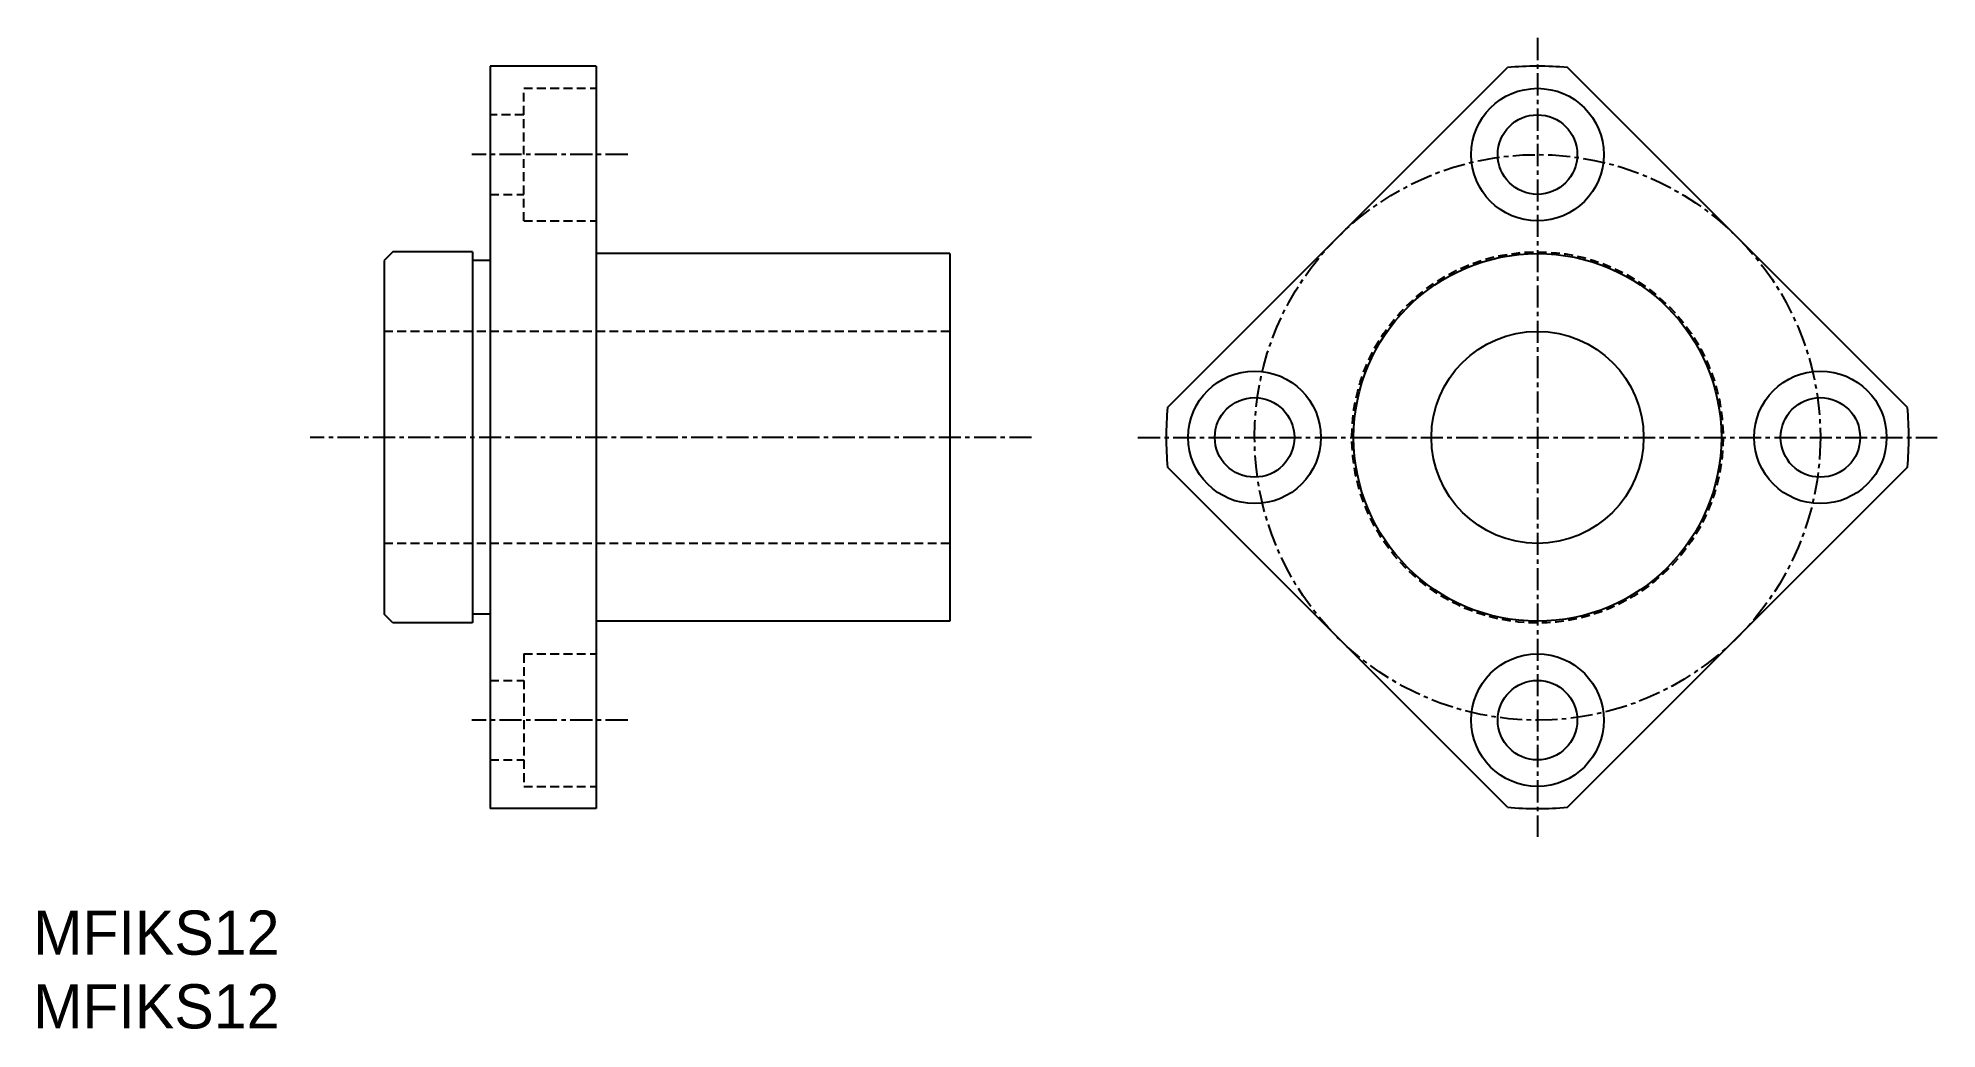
# Model space of a CAD drawing. Extents: x 10 to 118, y 10 to 66.
import ezdxf

# ---------------------------------------------------------------- set-up
doc = ezdxf.new("R2010")
doc.units = 0
doc.linetypes.add('CENTER', pattern=[2, 1.25, -0.25, 0.25, -0.25])
doc.linetypes.add('DASHED', pattern=[0.75, 0.5, -0.25])
doc.layers.get('0').update_dxf_attribs({"linetype": 'CONTINUOUS'})
doc.layers.add('CENTER', color=1, linetype='CENTER')

msp = doc.modelspace()

# ---------------------------------------------------------------- linework, layer by layer
at = {"color": 7, "linetype": 'CONTINUOUS'}
for p, q in [((35.85, 64.44), (35.85, 22.44)), ((41.85, 64.44), (35.85, 64.44)), ((41.85, 64.44), (41.85, 22.44)), ((74.16, 45.14), (93.39, 64.37)), ((116.02, 45.14), (96.79, 64.37)), ((30.35, 53.94), (29.85, 53.44)), ((34.85, 53.94), (30.35, 53.94)), ((34.85, 53.94), (34.85, 32.94)), ((61.85, 53.84), (41.85, 53.84)), ((61.85, 53.84), (61.85, 33.04)), ((29.85, 53.44), (29.85, 33.44)), ((35.85, 53.44), (34.85, 53.44)), ((93.39, 22.51), (74.16, 41.75)), ((96.79, 22.51), (116.02, 41.75)), ((30.35, 32.94), (29.85, 33.44)), ((35.85, 33.44), (34.85, 33.44)), ((34.85, 32.94), (30.35, 32.94)), ((61.85, 33.04), (41.85, 33.04)), ((41.85, 22.44), (35.85, 22.44))]:
    msp.add_line(p, q, dxfattribs=at)
at = {"color": 3, "linetype": 'DASHED'}
for p, q in [((37.75, 55.69), (37.75, 63.19)), ((37.75, 63.19), (41.85, 63.19)), ((37.75, 61.69), (35.85, 61.69)), ((35.85, 57.19), (37.75, 57.19)), ((37.75, 55.69), (41.85, 55.69)), ((61.85, 49.44), (29.85, 49.44)), ((61.85, 37.44), (29.85, 37.44)), ((37.75, 31.19), (37.75, 23.69)), ((37.75, 31.19), (41.85, 31.19)), ((35.85, 29.69), (37.75, 29.69)), ((35.85, 25.19), (37.75, 25.19)), ((37.75, 23.69), (41.85, 23.69))]:
    msp.add_line(p, q, dxfattribs=at)
at = {"color": 7, "linetype": 'CONTINUOUS'}
for centre, radius in [((95.09, 59.44), 3.75), ((95.09, 59.44), 2.25), ((95.09, 43.44), 10.4), ((95.09, 43.44), 6), ((79.09, 43.44), 3.75), ((111.09, 43.44), 3.75), ((79.09, 43.44), 2.25), ((111.09, 43.44), 2.25), ((95.09, 27.44), 3.75), ((95.09, 27.44), 2.25)]:
    msp.add_circle(centre, radius, dxfattribs=at)
at = {"color": 3, "linetype": 'DASHED'}
msp.add_circle((95.09, 43.44), 10.5, dxfattribs=at)
at = {"color": 7, "linetype": 'CONTINUOUS'}
for start, end in [(85.3676, 94.6324), (175.3676, 184.6324), (355.3676, 4.6324), (265.3676, 274.6324)]:
    msp.add_arc((95.09, 43.44), 21, start, end, dxfattribs=at)
at = {"layer": 'CENTER', "color": 1, "linetype": 'CENTER'}
for p, q in [((95.09, 66.04), (95.09, 20.84)), ((43.63, 59.44), (34.81, 59.44)), ((66.47, 43.44), (25.67, 43.44)), ((72.49, 43.44), (117.69, 43.44)), ((43.63, 27.44), (34.81, 27.44))]:
    msp.add_line(p, q, dxfattribs=at)
msp.add_circle((95.09, 43.44), 16, dxfattribs=at)

# ---------------------------------------------------------------- texts
at = {"color": 7, "linetype": 'CONTINUOUS'}
for p in [(10, 14.17), (10, 10)]:
    msp.add_text('MFIKS12', height=2.5, dxfattribs=at).set_placement(p)

doc.saveas('drawing.dxf')
